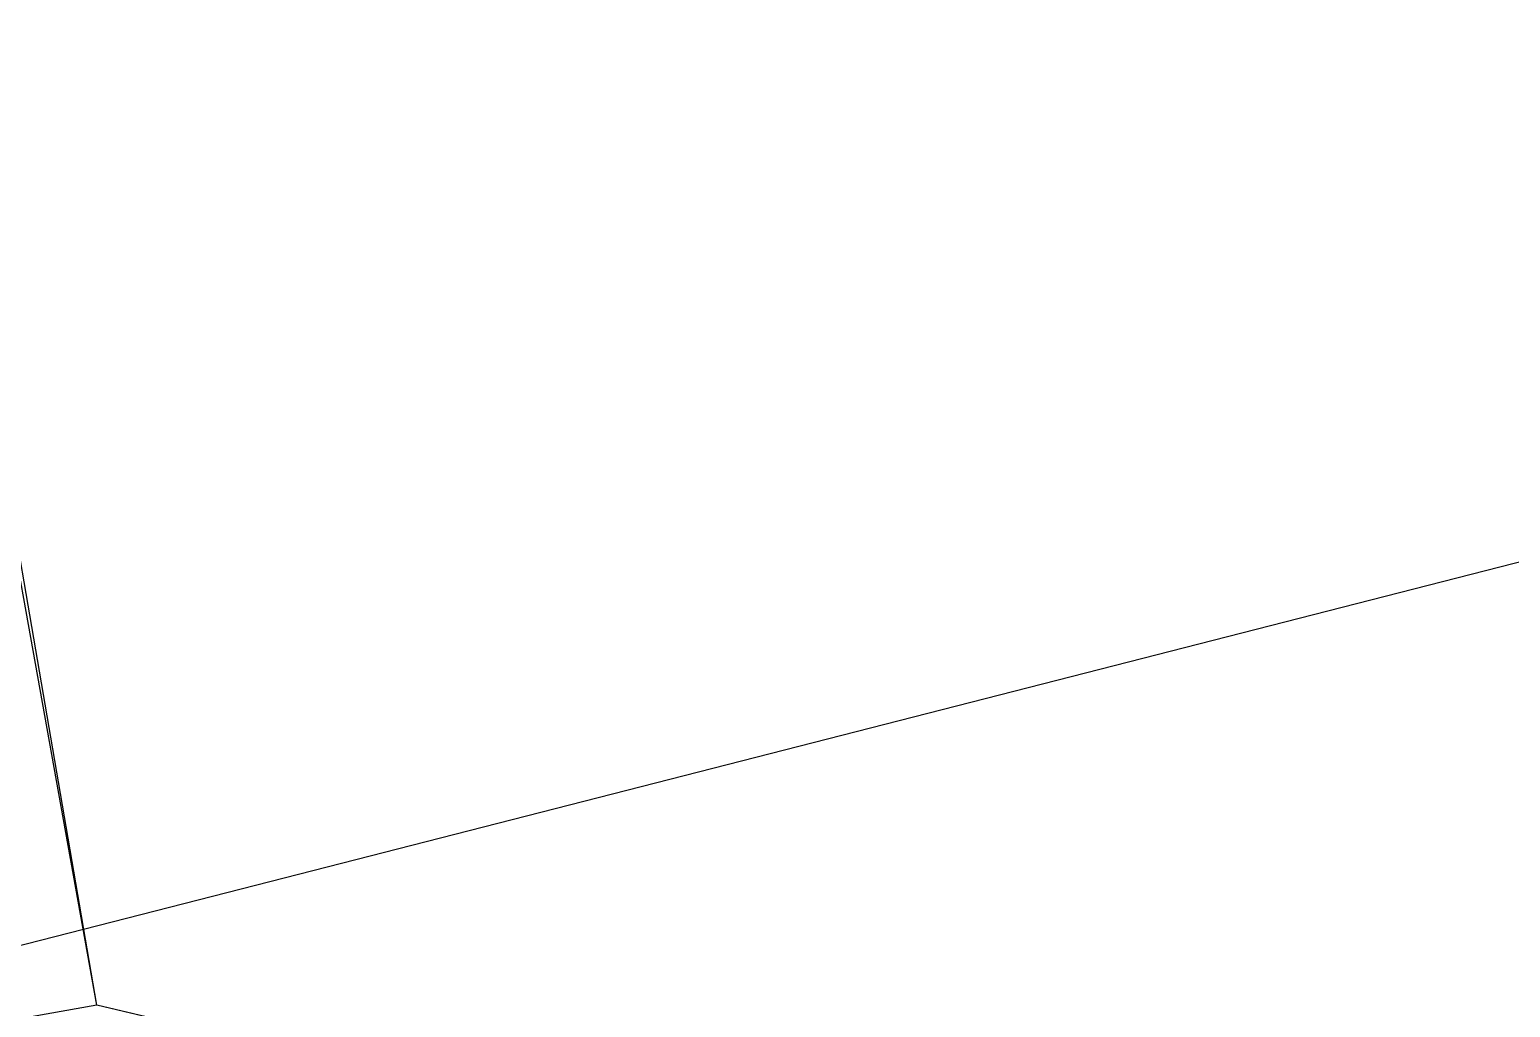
# Model space of a CAD drawing. Header units: feet. Extents: x -84 to 198, y -22 to 181.
# Drawn here: x 78.993 to 83.253, y 151.878 to 154.691 of the extents above; entities that cross this region are included whole.
import ezdxf

# ---------------------------------------------------------------- set-up
doc = ezdxf.new("R2010")
doc.units = ezdxf.units.FT
doc.layers.add('A-LINEA', color=7, linetype='CONTINUOUS')

msp = doc.modelspace()

# ---------------------------------------------------------------- linework, layer by layer
at = {"layer": 'A-LINEA'}
for p, q in [((79.1867, 151.8844), (77.9467, 159.0978)), ((106.2631, 159.0395), (36.6895, 141.2395)), ((106.2631, 159.0395), (36.6895, 141.2395)), ((79.1867, 151.8844), (78.0267, 158.3378)), ((88.24, 149.7378), (79.1867, 151.8844))]:
    msp.add_line(p, q, dxfattribs=at)
for points in [[(90.72, 160.1778), (88.24, 149.7378), (79.1867, 151.8844)], [(79.1867, 151.8844), (78.36, 151.7378), (78.4533, 151.1911), (79.2667, 151.0044), (79.4667, 151.8178), (79.1867, 151.8844)]]:
    msp.add_lwpolyline(points, dxfattribs=at)

doc.saveas('drawing.dxf')
